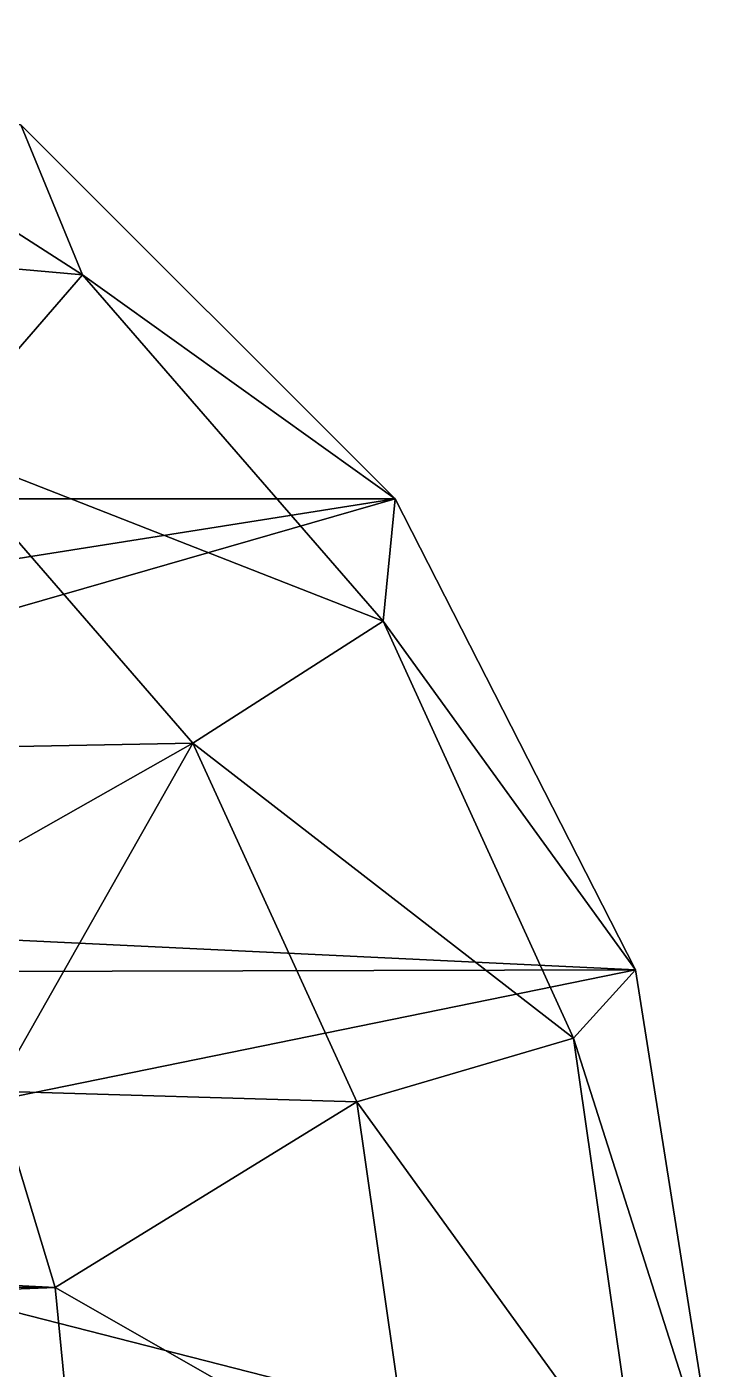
# Model space of a CAD drawing. Extents: x -5.6 to 5.6, y -5.6 to 5.6.
# Drawn here: x 3.336 to 5.643, y 0.41 to 4.892 of the extents above; entities that cross this region are included whole.
import ezdxf

# ---------------------------------------------------------------- set-up
doc = ezdxf.new("R2010")
doc.units = 0

msp = doc.modelspace()

# ---------------------------------------------------------------- linework, layer by layer
for points in [[(1.920914, 4.206215, -2.443872), (2.234248, 4.89232, -1.322568), (3.522071, 4.064686, -1.322568)], [(3.522071, 4.064686, -1.322568), (2.234248, 4.89232, -1.322568), (3.316539, 4.565048)], [(4.565048, 3.316539), (3.316539, 4.565048), (-4.565048, 3.316539)], [(3.522071, 4.064686, -1.322568), (3.316539, 4.565048), (4.565048, 3.316539)], [(3.028131, 3.49465, -2.443872), (1.920914, 4.206215, -2.443872), (3.522071, 4.064686, -1.322568)], [(3.028131, 3.49465, -2.443872), (3.522071, 4.064686, -1.322568), (4.524557, 2.907756, -1.322568)], [(4.524557, 2.907756, -1.322568), (3.522071, 4.064686, -1.322568), (4.565048, 3.316539)], [(2.473073, 2.473073, -3.187745), (3.028131, 3.49465, -2.443872), (3.890027, 2.499969, -2.443872)], [(3.890027, 2.499969, -2.443872), (3.028131, 3.49465, -2.443872), (4.524557, 2.907756, -1.322568)], [(4.565048, 3.316539), (-4.565048, 3.316539), (-5.366553, 1.743422)], [(0.00011, 1.999973), (4.565048, 3.316539), (-5.366553, 1.743422)], [(0.00011, 1.999973), (5.366553, 1.743422), (4.565048, 3.316539)], [(4.524557, 2.907756, -1.322568), (4.565048, 3.316539), (5.366553, 1.743422)], [(3.890027, 2.499969, -2.443872), (4.524557, 2.907756, -1.322568), (5.16049, 1.515257, -1.322568)], [(5.16049, 1.515257, -1.322568), (4.524557, 2.907756, -1.322568), (5.366553, 1.743422)], [(2.907885, 1.943242, -3.187745), (2.473073, 2.473073, -3.187745), (3.890027, 2.499969, -2.443872)], [(3.23118, 1.338398, -3.187745), (2.907885, 1.943242, -3.187745), (3.890027, 2.499969, -2.443872)], [(3.23118, 1.338398, -3.187745), (3.890027, 2.499969, -2.443872), (4.436776, 1.302755, -2.443872)], [(4.436776, 1.302755, -2.443872), (3.890027, 2.499969, -2.443872), (5.16049, 1.515257, -1.322568)], [(0.00011, 1.999973), (0.999897, 1.732034), (5.366553, 1.743422)], [(0.999897, 1.732034), (1.731889, 1.000226), (5.366553, 1.743422)], [(1.731889, 1.000226), (5.642665, 0), (5.366553, 1.743422)], [(5.16049, 1.515257, -1.322568), (5.366553, 1.743422), (5.642665, 0)], [(4.436776, 1.302755, -2.443872), (5.16049, 1.515257, -1.322568), (5.378351, 0, -1.322568)], [(5.378351, 0, -1.322568), (5.16049, 1.515257, -1.322568), (5.642665, 0)], [(1.394095, 0.785175, -3.187745), (3.23118, 1.338398, -3.187745), (3.430265, 0.682106, -3.187745)], [(3.430265, 0.682106, -3.187745), (3.23118, 1.338398, -3.187745), (4.436776, 1.302755, -2.443872)], [(3.430265, 0.682106, -3.187745), (4.436776, 1.302755, -2.443872), (4.624084, 0, -2.443872)], [(4.436776, 1.302755, -2.443872), (5.378351, 0, -1.322568), (4.624084, 0, -2.443872)], [(1.731889, 1.000226), (1.999991, -0.000163), (5.642665, 0)], [(1.44037, 0.696658, -3.187745), (1.394095, 0.785175, -3.187745), (3.430265, 0.682106, -3.187745)], [(1.481033, 0.605427, -3.187745), (1.44037, 0.696658, -3.187745), (3.430265, 0.682106, -3.187745)], [(1.481033, 0.605427, -3.187745), (3.430265, 0.682106, -3.187745), (3.497453, 0, -3.187745)], [(3.430265, 0.682106, -3.187745), (4.624084, 0, -2.443872), (3.497453, 0, -3.187745)], [(2.168943, 0.248543, -3.187745), (1.481033, 0.605427, -3.187745), (3.497453, 0, -3.187745)]]:
    msp.add_3dface(points)

doc.saveas('drawing.dxf')
